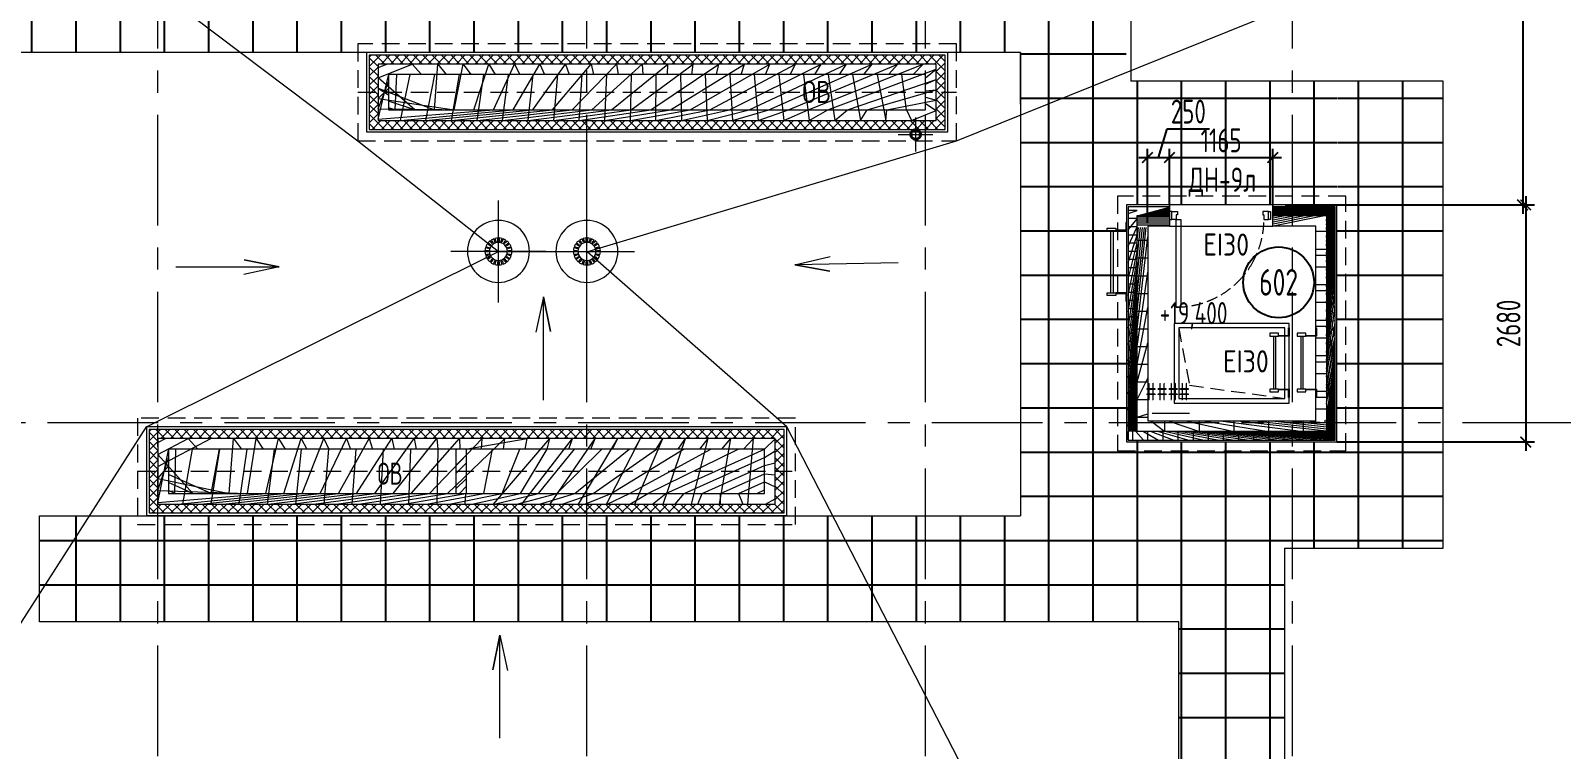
# Model space of a CAD drawing. Header units: millimetres. Extents: x -13407 to 8952771, y -2611 to 110860.
# Drawn here: x 41245 to 58554, y 16265 to 24391 of the extents above; entities that cross this region are included whole.
import ezdxf
from ezdxf import colors
from ezdxf.entities.mleader import LeaderData, LeaderLine
from ezdxf.enums import TextEntityAlignment as Align
from ezdxf.math import Vec2, Vec3

# ---------------------------------------------------------------- set-up
doc = ezdxf.new("R2010")
doc.units = ezdxf.units.MM
for name, pattern in [('CENTER', [2, 1.25, -0.25, 0.25, -0.25]), ('DASHED', [19.049999999999997, 12.7, -6.35]), ('HIDDEN', [6, 4, -2]), ('HIDDEN2', [4.762499999999999, 3.175, -1.5875]), ('ГОСТ 2.303 4', [7, 5, -2, 0])]:
    doc.linetypes.add(name, pattern=pattern)
doc.layers.get('Defpoints').update_dxf_attribs({"color": 6})
for name, color, linetype, lineweight in [('!!!_АР_отделка', 92, 'Continuous', 13), ('!!!_АР_перегородки блоки', 7, 'Continuous', 5), ('_ВК-К1', 14, 'Continuous', 40), ('АР_Двери', 5, 'Continuous', 18), ('АР_Двери фасада', 1, 'Continuous', 15), ('АР_Маркер экспликации', 239, 'Continuous', 13), ('АР_Номер помещения', 1, 'Continuous', 25), ('АР_Оси', 193, 'Continuous', 9), ('АР_Отметки', 250, 'Continuous', 15), ('АР_Помещения_площадь', 19, 'Continuous', 9), ('АР_Размеры', 175, 'Continuous', 9), ('АР_Размеры дверей', 15, 'Continuous', 0), ('АР_стены', 250, 'Continuous', 30), ('АР_тонкая линия', 250, 'Continuous', 0), ('Маркировка ОКОН', 7, 'Continuous', 18), ('перекр 0.3', 181, 'Continuous', 30), ('Подвал', 250, 'Continuous', 30), ('Специальное оборудование', 7, 'Continuous', 9)]:
    doc.layers.add(name, color=color, linetype=linetype, lineweight=lineweight)
doc.layers.add('АР_Кровля дорожки', color=6, linetype='Continuous')
doc.layers.add('АР_Отверстия', color=251, linetype='Continuous')
doc.layers.get('Defpoints').off()
doc.styles.add('ICOCPEUR', font='isocpeur.ttf')
doc.styles.add('ISOCPEUR', font='isocpeur.ttf', dxfattribs={"width": 0.7})
doc.styles.add('PDF ISOCPEUR', font='isocpeur.ttf')
doc.styles.get("Standard").update_dxf_attribs({"font": 'arial.ttf'})
doc.styles.add('ГОСТ 2.304', font='isocpeur.ttf', dxfattribs={"width": 0.7})
doc.dimstyles.new('R_100', dxfattribs={"dimtxt": 270, "dimasz": 120, "dimexe": 100, "dimexo": 0, "dimgap": 60, "dimtad": 1, "dimdec": 0, "dimrnd": 5, "dimzin": 0, "dimdsep": 46, "dimtxsty": 'ISOCPEUR', "dimblk": 'ARCHTICK', "dimcen": 0, "dimdle": 100, "dimclrd": 256, "dimclre": 256, "dimclrt": 256, "dimadec": 0, "dimazin": 0, "dimtfac": 2, "dimtdec": 0, "dimtofl": 0, "dimtmove": 1, "dimatfit": 3, "dimfxl": 1, "dimtvp": 3, "dimtolj": 1, "dimtzin": 0, "dimarcsym": 0})
pattern_1 = [(225, (8363438714.121902, 936218298.52136), (132.5825214724777, -132.5825214724777), []), (225, (8363438625.733555, 936218298.52136), (132.5825214724777, -132.5825214724777), [])]
pattern_2 = [(225, (8363438714.121902, 936218808.52136), (132.5825214724777, -132.5825214724777), []), (225, (8363438625.733555, 936218808.52136), (132.5825214724777, -132.5825214724777), [])]
pattern_3 = [(225, (8363438714.121902, 936218298.52136), (53.03300858899106, -53.03300858899107), []), (315, (8363438714.121902, 936218298.52136), (53.03300858899107, 53.03300858899105), [])]
pattern_4 = [(90, (341259.9344839531, 87126.50606870581), (-500.0000000000001, 0), []), (180, (341259.9344839531, 87126.50606870581), (-2.842170943040401e-14, -500), [])]

# ---------------------------------------------------------------- blocks, each defined once
blk = doc.blocks.new('A$C6f2de472')
at = {"layer": 'АР_тонкая линия', "ltscale": 100}
for p, q in [((54.57592772785574, -68.52589298801445), (54.57592772785574, -734.3112859727285)), ((54.57592772785574, -734.3112859727285), (9.624901639340763, -509.7124210055539)), ((9.624901639340763, -509.7124210055539), (54.57592772785574, -734.3112859727285)), ((54.57592772785574, -734.3112859727285), (103.6099336369945, -505.6287240333957))]:
    blk.add_line(p, q, dxfattribs=at)
blk = doc.blocks.new('дверь металл1_преобразован_в_статический_25')
for points in [[(0, 0), (20, -2.906988696383495e-15), (20.00000000000001, 69.99999999999727), (1.017446043734183e-14, 69.99999999999727)], [(60, -8.720966089150483e-15), (20, -2.906988696383495e-15), (20.00000000000001, 69.99999999999727), (70, 69.99999999999727), (70.00000000000003, 39.99999999999999), (60.00000000000001, 39.99999999999089)], [(59.99999999999358, -779.9999999999909), (60, 9.086226051640133e-12), (99.9999999999909, 9.080412074247366e-12), (99.99999999998815, -779.9999999999909)], [(840, -2.877703828499986e-12), (880, -2.883517805892753e-12), (880, 69.99999999999442), (830, 69.9999999999944), (830, 39.99999999999712), (840, 39.99999999998802)], [(900, -2.886424794589137e-12), (880, -2.883517805892753e-12), (880, 69.99999999999442), (900, 69.99999999999439)]]:
    blk.add_lwpolyline(points, close=True)
at = {"linetype": 'ГОСТ 2.303 4', "ltscale": 20}
for centre, start, end in [((59.99999999996495, 1.432045261082039e-11), 330.0000000000001, 1.057255354117103e-12), ((59.99999999996845, 4.042872454068628e-11), 314.9999999999994, 329.9999999999988), ((59.99999999998931, 4.447217112182948e-11), 270.0000000000007, 315)]:
    blk.add_arc(centre, 780.0000000000351, start, end, dxfattribs=at)
blk = doc.blocks.new('LADDER_12760 - LADDER_12760-5164013-3_1 этаж')
at = {"layer": 'Специальное оборудование'}
for p, q in [((25.00000000001089, 95.00000000009393), (-50.00000000000482, 95.00000000009395)), ((-50.00000000000482, 95.00000000009395), (-50.00000000000483, 88.00000000009472)), ((-50.00000000000484, 88.00000000009472), (17.99999999999474, 88.00000000009472)), ((-2.099747042905164e-11, 1.904017958923043e-13), (24.99999999995375, 1.904017958923043e-13)), ((-2.099747042905164e-11, -76.19999999999982), (-2.099747042905164e-11, 1.861177878481613e-13)), ((17.99999999999475, 88.00000000009472), (17.99999999999473, 1.184385922670117e-13)), ((25.00000000001073, 5.075939668586216e-14), (25.00000000001089, 95.00000000009393)), ((24.99999999995375, 1.861177878481613e-13), (24.99999999995375, -76.19999999999982)), ((575.0000000000002, 95.00000000009253), (575.0000000000007, -3.383959779057477e-13)), ((650.000000000001, 95.00000000009253), (575.0000000000002, 95.00000000009253)), ((574.9999999998712, 1.904017958923096e-13), (599.9999999998744, 1.904017958923096e-13)), ((574.9999999998712, -76.19999999999982), (574.9999999998712, 1.861177878481613e-13)), ((582.0000000000011, -4.39914771277472e-13), (582.0000000000011, 88.00000000009248)), ((582.0000000000011, 88.00000000009248), (650.000000000001, 88.00000000009248)), ((599.9999999998744, 1.861177878481613e-13), (599.9999999998744, -76.19999999999982)), ((650.000000000001, 88.00000000009248), (650.000000000001, 95.00000000009253)), ((24.99999999995375, -76.19999999999982), (-2.099747042905164e-11, -76.19999999999982)), ((24.9999999999913, -25.39999999999994), (575.0000000000036, -25.39999999999994)), ((575.0000000000036, -45.39999999999994), (24.99999999999127, -45.39999999999994)), ((599.9999999998744, -76.19999999999982), (574.9999999998712, -76.19999999999982))]:
    blk.add_line(p, q, dxfattribs=at)
blk = doc.blocks.new('A$C9b338701')
at = {"layer": 'Специальное оборудование'}
for p, q in [((-95.28750000015134, 208.6161000001157), (-95.28750000015134, 217.5096000001067)), ((-95.28750000015134, 217.5096000001067), (-1.164153218269348e-10, 217.5096000001067)), ((-8.893500000122003, 208.6161000001157), (-95.28750000015134, 208.6161000001157)), ((-8.893500000122003, 96.81209999999555), (-8.893500000122003, 208.6161000001157)), ((-1.164153218269348e-10, 217.5096000001067), (-1.164153218269348e-10, 96.81209999999555)), ((598.7749999998487, 217.5096000001213), (694.0624999998836, 217.5096000001213)), ((598.7749999998487, 96.81209999999555), (598.7749999998487, 217.5096000001213)), ((694.0624999998836, 208.6161000001157), (607.6684999998542, 208.6161000001157)), ((607.6684999998542, 208.6161000001157), (607.6684999998542, 96.81209999999555)), ((694.0624999998836, 217.5096000001213), (694.0624999998836, 208.6161000001157)), ((0, 96.81209999999555), (-31.76249999995343, 96.81209999999555)), ((-31.76249999995343, 96.81209999999555), (-31.76249999995343, 0)), ((-31.76249999995343, 0), (0, 0)), ((0, 0), (0, 96.81209999999555)), ((598.7749999998487, 64.54140000000189), (-1.164153218269348e-10, 64.54140000000189)), ((-1.164153218269348e-10, 39.13139999999839), (598.7749999998487, 39.13139999999839)), ((630.5374999998603, 96.81209999999555), (598.7749999999069, 96.81209999999555)), ((598.7749999999069, 96.81209999999555), (598.7749999999069, 0)), ((598.7749999999069, 0), (630.5374999998603, 0)), ((630.5374999998603, 0), (630.5374999998603, 96.81209999999555))]:
    blk.add_line(p, q, dxfattribs=at)
blk = doc.blocks.new('_ArchTick')
at = {"color": 0, "linetype": 'ByBlock', "const_width": 0.15}
blk.add_lwpolyline([(-0.5, -0.5), (0.5, 0.5)], dxfattribs=at)
blk = doc.blocks.new('*D95')
at = {"layer": 'АР_Размеры', "lineweight": -2, "ltscale": 100, "transparency": 16777216}
for p, q in [((58116.24446055799, 27579.99999999998), (58116.24446055799, 22320.22922858845)), ((55515.00000000003, 27479.99999999997), (58216.24446055799, 27479.99999999998)), ((55430.33061054602, 22420.22922858844), (58216.24446055799, 22420.22922858845))]:
    blk.add_line(p, q, dxfattribs=at)
at = {"layer": 'АР_Размеры', "lineweight": -2, "ltscale": 100, "transparency": 16777216, "xscale": 120, "yscale": 120, "zscale": 120}
for p, rotation in [((58116.24446055799, 27479.99999999998), 90), ((58116.24446055799, 22420.22922858845), 270)]:
    blk.add_blockref('_ArchTick', p, dxfattribs=dict(at, rotation=rotation))
at = {"layer": 'АР_Размеры', "ltscale": 100, "transparency": 16777216, "insert": (57921.24446055799, 24950.11461429419), "char_height": 270, "attachment_point": 5, "rotation": 90, "style": 'ISOCPEUR'}
blk.add_mtext('\\A1;5060', dxfattribs=at)
blk = doc.blocks.new('*D96')
at = {"layer": 'АР_Размеры', "lineweight": -2, "ltscale": 100, "transparency": 16777216}
for p, q in [((58151.25181924264, 22520.22922858848), (58151.25181924264, 19640.15347633015)), ((56016.43422469168, 22420.22922858848), (58251.25181924264, 22420.22922858848)), ((56016.43422469168, 19740.15347633015), (58251.25181924264, 19740.15347633015))]:
    blk.add_line(p, q, dxfattribs=at)
at = {"layer": 'АР_Размеры', "lineweight": -2, "ltscale": 100, "transparency": 16777216, "xscale": 120, "yscale": 120, "zscale": 120}
for p, rotation in [((58151.25181924264, 22420.22922858848), 90), ((58151.25181924264, 19740.15347633015), 270)]:
    blk.add_blockref('_ArchTick', p, dxfattribs=dict(at, rotation=rotation))
at = {"layer": 'АР_Размеры', "ltscale": 100, "transparency": 16777216, "insert": (57956.25181924263, 21080.19135245929), "char_height": 270, "attachment_point": 5, "rotation": 90, "style": 'ISOCPEUR'}
blk.add_mtext('\\A1;2680', dxfattribs=at)
blk = doc.blocks.new('*U72')
at = {"layer": 'АР_Номер помещения', "color": 7}
blk.add_circle((-16226.57475908741, 1647.432999947393), 400, dxfattribs=at)
at = {"layer": 'АР_Помещения_площадь', "color": 7}
blk.add_line((-17234.72811233066, 164.6216548560806), (-17657.07646871216, 164.6216548560806), dxfattribs=at)
at = {"color": 7, "style": 'ISOCPEUR', "width": 0.7, "flags": 1}
blk.add_attdef('КАТЕГОРИЯ', (-499.1655280450395, -2092.186355050572), '', height=250, dxfattribs=at)
at = {"layer": 'АР_Номер помещения', "color": 7, "style": 'ISOCPEUR', "width": 0.7}
blk.add_attdef('НОМЕР_ПОМЕЩЕНИЯ', text='', height=300, dxfattribs=at).set_placement((-16226.57475909032, 1647.432999947393), align=Align.MIDDLE_CENTER)
at = {"layer": 'АР_Помещения_площадь', "color": 7, "lineweight": 30, "width": 0.7, "flags": 104}
blk.add_attdef('ИМЯ_ПОМЕЩЕНИЯ', text='', height=100, dxfattribs=at).set_placement((157.6277002443094, 1217.141369806137), align=Align.MIDDLE_CENTER)
at = {"layer": 'АР_Помещения_площадь', "color": 7, "style": 'ISOCPEUR', "width": 0.7}
blk.add_attdef('ПЛОЩАДЬ_ПОМЕЩЕНИЯ', text='', height=200, dxfattribs=at).set_placement((-17229.84195435747, 411.1271848234301), align=Align.MIDDLE_RIGHT)
blk = doc.blocks.new('*D97')
at = {"layer": 'АР_Размеры дверей', "lineweight": -2, "ltscale": 100, "transparency": 16777216}
for p, q in [((54123.22221031343, 22420.22922858844), (54123.22221031343, 23055.2864686655)), ((55290.22221031343, 22420.22922858844), (55290.22221031343, 23055.2864686655)), ((54023.22221031343, 22955.2864686655), (55390.22221031343, 22955.2864686655))]:
    blk.add_line(p, q, dxfattribs=at)
at = {"layer": 'АР_Размеры дверей', "lineweight": -2, "ltscale": 100, "transparency": 16777216, "xscale": 120, "yscale": 120, "zscale": 120, "rotation": 180}
blk.add_blockref('_ArchTick', (54123.22221031343, 22955.2864686655), dxfattribs=at)
at = {"layer": 'АР_Размеры дверей', "lineweight": -2, "ltscale": 100, "transparency": 16777216, "xscale": 120, "yscale": 120, "zscale": 120}
blk.add_blockref('_ArchTick', (55290.22221031343, 22955.2864686655), dxfattribs=at)
at = {"layer": 'АР_Размеры дверей', "ltscale": 100, "transparency": 16777216, "insert": (54706.72221031343, 23150.2864686655), "char_height": 270, "attachment_point": 5, "style": 'ISOCPEUR'}
blk.add_mtext('\\A1;1165', dxfattribs=at)
blk = doc.blocks.new('_DotSmall')
at = {"color": 0, "linetype": 'ByBlock', "const_width": 0.5}
blk.add_lwpolyline([(-0.0625, 0, 1), (0.0625, 0, 1)], format="xyb", close=True, dxfattribs=at)
blk = doc.blocks.new('A$C357e6c43')
at = {"layer": 'перекр 0.3', "color": 3, "lineweight": 18, "flags": 128}
for points in [[(-152.1267350446433, 9.122306980396388), (-132.0912406070856, 9.122306980396388), (-112.0431549438508, 9.122306980396388)], [(-108.0011237286963, 31.18721417125198), (-127.0242874496616, 37.36821474885801), (-146.0454781263834, 43.54857424553484)], [(-141.9117846505251, 55.55902606487507), (-122.858092879178, 49.36810632242123), (-103.7927820661571, 43.17341132444562)], [(-93.29816158139147, 62.70835749691469), (-109.4818746130913, 74.46651327551808), (-125.663533924846, 86.22317693920922)], [(-118.0473051376175, 96.38772613642504), (-101.8421314286534, 84.61397826319444), (-85.62792629515752, 72.83366867597215)], [(-69.83589882659726, 88.08991025932482), (-81.5961547140032, 104.2765138427203), (-93.35443870560266, 120.4604033445939)], [(-83.00003154249862, 127.815315060172), (-71.22933750459924, 111.6143445950293), (-59.4529897297034, 95.40559242846211)], [(-39.92075285292231, 105.0867191707948), (-46.10509601328522, 124.1201703034458), (-52.28803434339352, 143.1492978134775)], [(-40.18753608129919, 147.0058568347304), (-34.00116822589189, 127.9661743314646), (-27.81237822596449, 108.9190372333978)], [(-6.349999999860302, 112.2344089592807), (-6.349999999860302, 132.254069753486), (-6.349999999860302, 152.267650865193)], [(6.350000000093132, 152.267650865193), (6.350000000093132, 132.254069753486), (6.350000000093132, 112.2344089592807)], [(27.81237822608091, 108.9190372333978), (34.00116822612472, 127.9661743314646), (40.1875360814156, 147.0058568347304)], [(52.28803434362635, 143.1492978135066), (46.10509601340163, 124.1201703034458), (39.92075285315514, 105.0867191707948)], [(59.45298972981982, 95.40559242849122), (71.22933750471566, 111.6143445950584), (83.00003154261503, 127.8153150602011)], [(93.35443870583549, 120.4604033445939), (81.59615471411962, 104.2765138427203), (69.83589882683009, 88.08991025932482)], [(85.62792629539035, 72.83366867597215), (101.8421314288862, 84.61397826322354), (118.0473051376175, 96.38772613642504)], [(125.6635339250788, 86.22317693920922), (109.4818746133242, 74.46651327554719), (93.29816158150788, 62.70835749691469)], [(103.7927820662735, 43.17341132444562), (122.8580928794108, 49.36810632242123), (141.9117846507579, 55.55902606487507)], [(146.0454781264998, 43.54857424553484), (127.0242874498945, 37.36821474885801), (108.0011237288127, 31.18721417125198)], [(112.0431549439672, 9.122306980396388), (132.0912406072021, 9.122306980396388), (152.1267350447597, 9.122306980396388)], [(-112.3569542444311, -3.57769301958615), (-132.3584398309467, -3.57769301958615), (-152.3579998314381, -3.57769301958615)], [(-147.4658216370735, -38.46545786672505), (-128.4121298657265, -32.27453812430031), (-109.3468190525891, -26.0798431263247)], [(-105.7061290580314, -38.25048148701899), (-124.7292927789968, -44.43148206462502), (-143.7504834557185, -50.61184156130184)], [(-128.1487984606065, -82.48421335688909), (-111.9436247516423, -70.71046548365848), (-95.7294196181465, -58.93015589643619)], [(-88.46990949613973, -69.3538763744873), (-104.6536225278396, -81.1120321531198), (-120.8352818395942, -92.86869581678184)], [(-95.91116798995063, -118.4348253462231), (-84.14047395205125, -102.2338548810803), (-72.36412617715541, -86.0251027145132)], [(-62.1980036169989, -93.63916595358751), (-73.95825950428843, -109.825769536983), (-85.71654349588789, -126.0096590388566)], [(-53.89547499618493, -142.5518774865195), (-47.70910714077763, -123.5121949832537), (-41.52031714073382, -104.465057885187)], [(-29.47185625392012, -108.48177147971), (-35.65619941428304, -127.515222612361), (-41.83913774439134, -146.5443501224217)], [(-6.349999999860302, -152.2676508651639), (-6.349999999860302, -132.254069753486), (-6.349999999860302, -112.2344089592516)], [(6.350000000093132, -112.2344089592516), (6.350000000093132, -132.254069753486), (6.350000000093132, -152.2676508651639)], [(41.83913774450775, -146.5443501224217), (35.65619941439945, -127.5152226123901), (29.47185625415295, -108.48177147971)], [(41.52031714096665, -104.465057885187), (47.70910714101046, -123.5121949832828), (53.89547499618493, -142.5518774865195)], [(85.71654349612072, -126.0096590388857), (73.95825950452127, -109.8257695370121), (62.19800361711532, -93.63916595361661)], [(72.36412617727183, -86.0251027145423), (84.14047395216767, -102.2338548811094), (95.91116799006704, -118.4348253462522)], [(120.8352818398271, -92.86869581681094), (104.6536225280724, -81.1120321531198), (88.46990949625615, -69.3538763745164)], [(95.72941961837932, -58.93015589643619), (111.9436247518752, -70.71046548368759), (128.1487984606065, -82.48421335688909)], [(143.7504834558349, -50.61184156130184), (124.7292927792296, -44.43148206465412), (105.7061290581478, -38.25048148701899)], [(109.3468190527055, -26.0798431263247), (128.4121298658429, -32.27453812430031), (147.4658216371899, -38.46545786675415)], [(152.3579998316709, -3.57769301958615), (132.3584398310632, -3.57769301958615), (112.3569542445475, -3.57769301958615)]]:
    blk.add_lwpolyline(points, dxfattribs=at)
at = {"layer": 'перекр 0.3', "color": 3, "lineweight": 18}
for radius, start, end in [(350.0000000000003, 0, 180), (350.0000000000003, 180, 0), (152.4, 163.3962075116569, 176.5683575503826), (152.3999999999999, 145.5442994122952, 158.6194600016077), (152.3999999999999, 127.7749788797527, 140.7677499956926), (112.4139006281505, 175.3453706254388, 180), (112.4139006281506, 180, 181.8238076443281), (112.4139006281506, 157.4147534876763, 163.8930014675736), (101.6, 0, 180), (101.6, 180, 0), (112.4139006281506, 139.6160726119874, 146.093825764659), (152.3999999999999, 110.0656934129666, 122.9986742833611), (112.4139006281506, 121.929527454025, 128.4066691217365), (152.3999999999999, 92.38801546105358, 105.2895868486009), (112.4139006281506, 104.3243310584388, 110.8009781642061), (112.4139006281505, 86.76177088388584, 93.23822911611414), (152.4, 74.7104131513991, 87.6119845389464), (112.4139006281505, 69.19902183579393, 75.67566894156126), (152.4000000000001, 57.00132571663893, 69.93430658703339), (112.4139006281505, 51.59333087826353, 58.07047254597494), (112.4139006281504, 33.90617423534096, 40.38392738801258), (152.4000000000001, 39.23225000430735, 52.22502112024731), (112.4139006281505, 16.10699853242636, 22.58524651232374), (112.4139006281506, 0, 4.654629374561144), (112.4139006281505, 358.1761923556719, 0), (152.4000000000001, 21.38053999839231, 34.45570058770478), (152.4, 3.431642449617404, 16.60379248834308), (152.4, 181.3451807311476, 194.6194600015075), (152.4000000000001, 199.396207509929, 212.7677499926932), (152.4000000000001, 217.5442994125053, 230.9986742800163), (112.4139006281505, 193.4147534860805, 199.8930014676895), (112.4139006281505, 211.6160726099912, 218.0938257673393), (152.4, 235.7749788794526, 249.2895868508693), (112.4139006281504, 229.9295274487667, 236.4066691244509), (152.4, 254.0656934141651, 267.6119845389464), (112.4139006281505, 248.3243310609251, 254.8009781660473), (112.4139006281505, 266.7617708838858, 273.2382291161142), (152.3999999999999, 272.3880154610536, 285.9343065858349), (112.4139006281506, 285.1990218339527, 291.675668939075), (152.3999999999999, 290.7104131491307, 304.2250211205474), (112.4139006281506, 303.593330875549, 310.0704725512333), (112.4139006281506, 321.9061742326607, 328.3839273900087), (152.3999999999999, 309.0013257199837, 322.4557005874947), (112.4139006281506, 340.1069985323104, 346.5852465139195), (152.3999999999999, 327.2322500073068, 340.6037924884981), (152.4, 345.3805399984926, 358.6548192688523)]:
    blk.add_arc((0, 0), radius, start, end, dxfattribs=at)
blk = doc.blocks.new('*D94')
at = {"layer": 'АР_Размеры дверей', "lineweight": -2, "ltscale": 100, "transparency": 16777216}
for p, q in [((53998.76796333501, 22955.2864686655), (54096.26796333501, 23280.2864686655)), ((54096.26796333501, 23280.2864686655), (54575.367963335, 23280.2864686655)), ((53874.31371635658, 22208.52385826575), (53874.31371635658, 23055.2864686655)), ((54123.22221031343, 22420.22922858844), (54123.22221031343, 23055.2864686655)), ((53774.31371635658, 22955.2864686655), (54223.22221031343, 22955.2864686655))]:
    blk.add_line(p, q, dxfattribs=at)
at = {"layer": 'АР_Размеры дверей', "lineweight": -2, "ltscale": 100, "transparency": 16777216, "xscale": 120, "yscale": 120, "zscale": 120, "rotation": 180}
blk.add_blockref('_ArchTick', (53874.31371635658, 22955.2864686655), dxfattribs=at)
at = {"layer": 'АР_Размеры дверей', "lineweight": -2, "ltscale": 100, "transparency": 16777216, "xscale": 120, "yscale": 120, "zscale": 120}
blk.add_blockref('_ArchTick', (54123.22221031343, 22955.2864686655), dxfattribs=at)
at = {"layer": 'АР_Размеры дверей', "ltscale": 100, "transparency": 16777216, "insert": (54335.81796333501, 23475.2864686655), "char_height": 270, "attachment_point": 5, "style": 'ISOCPEUR'}
blk.add_mtext('\\A1;250', dxfattribs=at)
blk = doc.blocks.new('A$C8068bb3d')
at = {"layer": 'АР_Оси', "linetype": 'CENTER', "ltscale": 1000}
for p, q in [((0, -576.2685187675525), (0, 576.2685187675525)), ((537.0023309569806, 0), (-537.0023309569806, 0))]:
    blk.add_line(p, q, dxfattribs=at)
blk = doc.blocks.new('A$C6552fe61')
at = {"layer": '_ВК-К1', "color": 18, "lineweight": 9, "ltscale": 100, "true_color": 0x000000}
for p, q in [((-2.610950317689593e-14, 192.3657202435659), (-3.073391568391209e-14, -192.3657202435659)), ((-195.4363792874941, 1.037866518140547e-14), (195.4363792874941, -1.465261637743881e-15))]:
    blk.add_line(p, q, dxfattribs=at)

msp = doc.modelspace()

# ---------------------------------------------------------------- hatches: boundary and pattern name
at = {"layer": '!!!_АР_отделка', "true_color": 0x000000}
h = msp.add_hatch(dxfattribs=at)
h.set_pattern_fill('ANSI37', color=18, scale=600, angle=180)
h.set_pattern_definition([(225, (-335442.3306807899, -92956.46796268137), (53.03300858899106, -53.03300858899107), []), (315, (-335442.3306807899, -92956.46796268137), (53.03300858899107, 53.03300858899105), [])])
h.paths.add_polyline_path([(45073.23666850739, 24112.78151921044), (45073.23666850739, 23274.64615701649), (51585, 23274.64255401443), (51585, 24112.7803069838)])
h.paths.add_polyline_path([(45173.23666850739, 24012.78390998586), (51485, 24012.78390998586), (51485, 23374.64615701649), (45173.23666850739, 23374.64615701649)], flags=16)
h.paths.add_polyline_path([(46560.66931921005, 23118.97740548087), (46617.64716147271, 23643.03203731863)])
h = msp.add_hatch(dxfattribs=at)
h.set_pattern_fill('ANSI37', color=18, scale=600, angle=180)
h.set_pattern_definition(pattern_3)
h.paths.add_polyline_path([(53656.62190207507, 22390.22922858844), (53656.62190207507, 19860.15347633014), (53756.62190207507, 19860.15347633014), (53756.62190207507, 22390.22922858844)])
h = msp.add_hatch(dxfattribs=at)
h.set_pattern_fill('ANSI37', color=18, scale=600, angle=180)
h.set_pattern_definition([(225, (8363438714.121902, 936218808.52136), (53.03300858899106, -53.03300858899107), []), (315, (8363438714.121902, 936218808.52136), (53.03300858899107, 53.03300858899105), [])])
h.paths.add_polyline_path([(53756.62491759326, 22300.15347823749), (54123.22221031343, 22299.99703037719), (54123.22221031343, 22399.99703037719), (53756.62491759326, 22400.15347823749)])
h = msp.add_hatch(dxfattribs=at)
h.set_pattern_fill('ANSI37', color=18, scale=600, angle=180)
h.set_pattern_definition([(225, (8363438684.121902, 936218808.52136), (53.03300858899106, -53.03300858899107), []), (315, (8363438684.121902, 936218808.52136), (53.03300858899107, 53.03300858899105), [])])
h.paths.add_polyline_path([(55919.66418406297, 22300.15347823749), (55293.22221031343, 22300.15347823749), (55293.22221031343, 22400.15347823749), (55919.66418406297, 22400.15347823749)])
h = msp.add_hatch(dxfattribs=at)
h.set_pattern_fill('ANSI37', color=18, scale=600, angle=180)
h.set_pattern_definition(pattern_3)
h.paths.add_polyline_path([(55996.62190207507, 22390.22922858844), (55996.62190207507, 19860.15347633014), (55896.62190207507, 19860.15347633014), (55896.62190207507, 22390.22922858844)])
h = msp.add_hatch(dxfattribs=at)
h.set_pattern_fill('ANSI37', color=18, scale=600, angle=180)
h.set_pattern_definition([(225, (-337930.5673492973, -97189.25187266723), (53.03300858899106, -53.03300858899107), []), (315, (-337930.5673492973, -97189.25187266723), (53.03300858899107, 53.03300858899105), [])])
h.paths.add_polyline_path([(42585, 19879.99760922456), (42585, 18938.79091949459), (49765.00000000169, 18938.79091949459), (49765.00000000169, 19880.00000000001)])
h.paths.add_polyline_path([(42685, 19780.00000000001), (49665.00000000169, 19780.00000000001), (49665.00000000169, 19038.79091949459), (42685, 19038.79091949459)], flags=16)
h.paths.add_polyline_path([(44072.43265070266, 18886.19349549499), (44129.41049296531, 19410.24812733278)])
h = msp.add_hatch(dxfattribs=at)
h.set_pattern_fill('ANSI37', color=18, scale=600, angle=180)
h.set_pattern_definition(pattern_3)
h.paths.add_polyline_path([(53656.62190207507, 19760.15347633014), (55996.62190207507, 19760.15347633014), (55996.62190207507, 19860.15347633014), (53656.62190207507, 19860.15347633014)])
at = {"layer": '!!!_АР_перегородки блоки', "lineweight": 5, "true_color": 0x000000}
h = msp.add_hatch(dxfattribs=at)
h.set_pattern_fill('ANSI32', color=18, scale=500, angle=180, style=0)
h.set_pattern_definition([(225, (8363419369.483793, 936213456.2337807), (132.5825214724777, -132.5825214724777), []), (225, (8363419281.095446, 936213456.2337807), (132.5825214724777, -132.5825214724777), [])])
h.paths.add_polyline_path([(45173.23666850739, 24012.78390998586), (45173.23666850739, 23374.64615701649), (51485, 23374.64615701649), (51485, 24012.78390998586)])
h.paths.add_polyline_path([(45293.23666850739, 23892.78390998586), (51365, 23892.7803069838), (51365, 23494.64255401443), (45293.23666850722, 23494.64615701649)], flags=16)
h.paths.add_polyline_path([(46794.62500373536, 23271.08666915639), (46794.62500373536, 23659.08666915639)])
at = {"layer": '!!!_АР_перегородки блоки', "lineweight": 5}
h = msp.add_hatch(dxfattribs=at)
h.set_pattern_fill('ANSI32', color=256, scale=500, angle=180, style=0)
h.set_pattern_definition(pattern_1)
h.paths.add_polyline_path([(53876.62190207507, 19980.15347633014), (53876.62190207507, 22164.81909203184), (53756.62190207507, 22164.81909203184), (53756.62190207507, 19980.15347633014)])
h = msp.add_hatch(dxfattribs=at)
h.set_pattern_fill('ANSI32', color=256, scale=500, angle=180, style=0)
h.set_pattern_definition(pattern_2)
h.paths.add_polyline_path([(53756.62491759326, 22300.15347823749), (53756.62491759326, 22180.15347823749), (54123.22221031343, 22180.15347823749), (54123.22221031343, 22300.15347823749)])
h = msp.add_hatch(dxfattribs=at)
h.set_pattern_fill('ANSI32', color=256, scale=500, angle=180, style=0)
h.set_pattern_definition(pattern_2)
h.paths.add_polyline_path([(55293.22221031343, 22300.15347060809), (55896.62190207507, 22300.15347060809), (55896.62190207507, 22180.15347060809), (55293.22221031343, 22180.15347060809)])
h = msp.add_hatch(dxfattribs=at)
h.set_pattern_fill('ANSI32', color=256, scale=500, angle=180, style=0)
h.set_pattern_definition(pattern_1)
h.paths.add_polyline_path([(55776.62190207507, 22175.30713308094), (55896.62190207507, 22175.30713308094), (55896.62190207507, 19980.15347633014), (55776.62190207507, 19980.15347633014)])
h = msp.add_hatch(dxfattribs=at)
h.set_pattern_fill('ANSI32', color=256, scale=500, angle=180, style=0)
h.set_pattern_definition(pattern_1)
edge = h.paths.add_edge_path()
edge.add_line((55896.62190207507, 19860.15347633014), (53756.62190302875, 19860.15347633014))
edge.add_line((55896.62190207507, 19980.15347633014), (55896.62190207507, 19860.15347633014))
edge.add_line((53756.62190207507, 19980.15347633014), (55896.6219011214, 19980.15347633014))
edge.add_line((53756.62190207507, 19860.15347633014), (53756.62190207507, 19980.15347633014))
at = {"layer": '!!!_АР_перегородки блоки', "lineweight": 5, "true_color": 0x000000}
h = msp.add_hatch(dxfattribs=at)
h.set_pattern_fill('ANSI32', color=18, scale=500, angle=180, style=0)
h.set_pattern_definition([(225, (8363416881.247125, 936209223.4498707), (132.5825214724777, -132.5825214724777), []), (225, (8363416792.858777, 936209223.4498707), (132.5825214724777, -132.5825214724777), [])])
h.paths.add_polyline_path([(42685, 19780.00000000001), (42685, 19038.79091949459), (49665.00000000169, 19038.79091949459), (49665.00000000169, 19780.00000000001)])
h.paths.add_polyline_path([(42805, 19660.00000000001), (49545.00000000169, 19660.00000000001), (49545.00000000169, 19158.79091949459), (42804.99999999983, 19158.79091949459)], flags=16)
h.paths.add_polyline_path([(44306.38833522797, 19038.30275917054), (44306.38833522797, 19426.30275917054)])
h = msp.add_hatch(dxfattribs=at)
h.set_pattern_fill('ANSI32', color=18, scale=500, angle=180, style=0)
h.set_pattern_definition([(225, (476169.2178729051, 90996.50606870587), (132.5825214724777, -132.5825214724777), []), (225, (476080.8295254051, 90996.50606870587), (132.5825214724777, -132.5825214724777), [])])
h.paths.add_polyline_path([(46174.99970442522, 19158.63418135205), (46055.00029557635, 19158.94765763672), (46055.00118230301, 19660.15673814234), (46175.00059115194, 19659.84326185767)])
at = {"layer": 'АР_Кровля дорожки', "ltscale": 120, "true_color": 0x636466}
h = msp.add_hatch(dxfattribs=at)
h.set_pattern_fill('ANSI37', color=251, scale=4000, angle=45, double=1)
h.set_pattern_definition(pattern_4)
h.paths.add_polyline_path([(14820.16520442039, 24142.7839099858), (14820.47868070501, 25341.48806389189), (53686.89967315324, 25341.48849618628), (53686.58619686862, 24142.78434228019)])
h = msp.add_hatch(dxfattribs=at)
h.set_pattern_fill('ANSI37', color=251, scale=4000, angle=45, double=1)
h.set_pattern_definition(pattern_4)
h.paths.add_polyline_path([(53658.62339418632, 19759.96410857041), (54230.54548598838, 19759.98166684158), (54277.38726170827, 17707.11338774133), (52433.71870777628, 17709.56966247707), (52436.76876281458, 24142.86599604821), (53634.45122116688, 24142.55251976354)])
h = msp.add_hatch(dxfattribs=at)
h.set_pattern_fill('ANSI37', color=251, scale=4000, angle=45, double=1)
h.set_pattern_definition(pattern_4)
h.paths.add_polyline_path([(56016.43422469165, 22420.22922858844), (53636.80957937695, 22420.22922858844), (53639.04241265339, 23820.31413996508), (56015.6405457076, 23820.00066368041)])
h = msp.add_hatch(dxfattribs=at)
h.set_pattern_fill('ANSI37', color=251, scale=4000, angle=45, double=1)
h.set_pattern_definition(pattern_4)
h.paths.add_polyline_path([(57218.69498741382, 18538.87669148249), (56021.01252906164, 18539.19016776716), (56024.06258410012, 23820.31413996508), (57221.74504245247, 23820.00066368041)])
h = msp.add_hatch(dxfattribs=at)
h.set_pattern_fill('ANSI37', color=251, scale=4000, angle=45, double=1)
h.set_pattern_definition(pattern_4)
h.paths.add_polyline_path([(56128.86565396318, 18538.87669148249), (54218.30719953612, 18539.03342962483), (54213.8356336453, 19740.15347633014), (56111.86193686852, 19739.84000004546)])
h = msp.add_hatch(dxfattribs=at)
h.set_pattern_fill('ANSI37', color=251, scale=4000, angle=45, double=1)
h.set_pattern_definition(pattern_4)
h.paths.add_polyline_path([(41344.63651003194, 17707.11338774139), (41344.94998631655, 18905.81754164748), (52486.74989151763, 18905.81754164754), (52486.43641523301, 17707.11338774145)])
h = msp.add_hatch(dxfattribs=at)
h.set_pattern_fill('ANSI37', color=251, scale=4000, angle=45, double=1)
h.set_pattern_definition(pattern_4)
h.paths.add_polyline_path([(55424.99999999971, 8639.843304336806), (54227.31754164747, 8640.15678062148), (54227.65174315049, 18627.46889874535), (55425.33420150279, 18627.15542246067)])

# ---------------------------------------------------------------- linework, layer by layer
at = {"layer": '!!!_АР_отделка', "color": 18, "true_color": 0x000000}
for points in [[(52436.97184796596, 24142.71056415213), (52436.6790193473, 18905.81217979013)], [(55425.00735868426, 18539.03342962483), (57216.71308203822, 18539.03342962483), (57216.34305165615, 23820.15740182278), (54076.62190207507, 23820.15740182278), (53686.73884361447, 23820.16114677181)], [(54123.22221031343, 22420.22922858844), (53636.8095794585, 22420.22922858844), (53636.62190207507, 19740.15347633014), (56016.62190207507, 19740.15347633014), (56016.43422469165, 22420.22922858844), (55290.22221031343, 22420.22922858844), (55290.22221031343, 22300.15347060809)], [(54123.22221031343, 22400.22922858844), (53656.62190207507, 22400.22922858844), (53656.62190207507, 19760.15347633014), (55996.62190207507, 19760.15347633014), (55996.62190207507, 22400.22922858844), (55290.22221031343, 22400.22922858844)], [(54123.22221031343, 22300.15347823749), (54123.22221031343, 22420.22922858844)], [(55290.22221031343, 22300.15347060809), (55896.62190207507, 22300.15347060809), (55896.62190207507, 19860.15347633014), (53756.62190207507, 19860.15347633014), (53756.62491759326, 22300.15347823749), (54123.22221031343, 22300.15347823749)], [(54123.22221031343, 22300.15347823749), (54123.22221031343, 22180.15347823749), (53876.62190207507, 22180.15347823749), (53876.62190207507, 19980.15347633014), (55776.62190207507, 19980.15347633014), (55776.62190207507, 22180.15347060809), (55290.22221031343, 22180.15347060809), (55290.22221031343, 22300.15347060809)]]:
    msp.add_lwpolyline(points, dxfattribs=at)
at = {"layer": '_ВК-К1', "color": 18, "lineweight": 9, "ltscale": 100, "true_color": 0x000000}
for p, q in [((51150.11008373386, 23216.22749267577), (51354.02475183312, 23216.22749267577)), ((51252.06741778349, 23328.71468104996), (51252.06741778349, 23103.7403043016))]:
    msp.add_line(p, q, dxfattribs=at)
at = {"layer": '_ВК-К1', "color": 18, "lineweight": 40, "ltscale": 100, "true_color": 0x000000}
msp.add_circle((51252.06741778349, 23216.22749267577), 55, dxfattribs=at)
at = {"layer": 'АР_Двери', "ltscale": 75}
for points in [[(54176.62190207507, 20180.15350494037), (55476.62190207507, 20180.15350494037), (55476.62190207507, 21080.15350494037), (54176.62190207507, 21080.15350494037)], [(54226.62190207507, 20230.15350494037), (55426.62190207507, 20230.15350494037), (55426.62190207507, 21030.15350494037), (54226.62190207507, 21030.15350494037)], [(54226.62190207507, 20230.15350494037), (55426.62190207507, 20230.15350494037), (55426.62190207507, 21030.15350494037), (54226.62190207507, 21030.15350494037)]]:
    msp.add_lwpolyline(points, close=True, dxfattribs=at)
at = {"layer": 'АР_Двери фасада', "linetype": 'HIDDEN2', "lineweight": 15, "ltscale": 50}
msp.add_lwpolyline([(54226.62190207507, 21030.15350494037), (54349.62080725696, 20383.70608386645), (55426.62190207507, 20230.15350494037)], dxfattribs=at)
at = {"layer": 'АР_Оси', "linetype": 'CENTER', "ltscale": 1000}
for p, q in [((42685, -1811.271671381772), (42685, 33307.55350587896)), ((47535.00000000006, -1811.271671381772), (47534.99999999977, 33307.55350587896)), ((51365, -1811.271671381772), (51365, 33307.55350587896)), ((55515, -1811.271671381772), (55515, 33307.55350587896)), ((55514.99999896163, -1811.271671381801), (55514.99999896163, 32496.20618417252)), ((-12563.75553944509, 19960.00000000001), (71033.4094304695, 19959.99999999995))]:
    msp.add_line(p, q, dxfattribs=at)
at = {"layer": 'АР_стены', "linetype": 'DASHED', "lineweight": 15, "ltscale": 200}
msp.add_lwpolyline([(54226.62190207507, 20230.15350494037), (55426.62190207507, 20230.15350494037), (55426.62190207507, 21030.15350494037), (54226.62190207507, 21030.15350494037)], close=True, dxfattribs=at)
at = {"layer": 'АР_тонкая линия', "color": 18, "ltscale": 100, "true_color": 0x000000}
msp.add_line((46535.01046224631, 21894.39187137555), (47534.99999999988, 21894.39691826395), dxfattribs=at)
for points in [[(34327.50000001106, 31144.99999999928), (44943.23666850739, 23144.63895101235), (46535.01046224631, 21894.39187137555)], [(47535, 21889.81754163013), (51715, 23144.63895101235), (61964.99999999988, 27279.99762962812)], [(14820.3219425627, 23550.07898660919), (14820.3219425627, 25341.48806389189), (53686.74869197141, 25341.48806389189), (53686.73407914932, 23820.16114681758), (53686.73407914932, 23820.16114681758)], [(52436.89456796442, 24142.71056430779), (16065.88772790442, 24142.78382579902)], [(52436.89339466381, 23560.08877702303), (52436.89456796442, 24142.71056430779)], [(34346.18808780401, 7090.905636223164), (42555, 19910.00000000001), (46535.01046224631, 21894.39187137555)], [(55424.99999999977, 8640.000042479143), (51794.99999832665, 16040.68404407459), (49795.00000000169, 19910.00000000001), (47537.33892419975, 21890.69122341759)], [(54227.31754164747, 17706.04552136033), (41344.79324817425, 17707.11338774136), (41344.79324817425, 18905.81754164754), (52436.6790193473, 18905.81217979013)], [(55425.00735868426, 18539.03342962483), (55424.99999999977, 8640.000042479143)], [(54227.31754164741, 13146.25372739993), (54227.31754164747, 17706.04552136033), (54227.31754164747, 17706.04552136033)]]:
    msp.add_lwpolyline(points, dxfattribs=at)
for points in [[(45043.23666850739, 23244.63895101235), (51615, 23244.63895101235), (51615, 24142.78390998586), (45043.23666850739, 24142.78390998586)], [(45073.23666850739, 23274.63895101235), (51585, 23274.63895101235), (51585, 24112.78390998586), (45073.23666850739, 24112.78390998586)], [(45173.23666850739, 23374.63895101235), (51485, 23374.63895101235), (51485, 24012.78390998586), (45173.23666850739, 24012.78390998586)], [(45293.23666850739, 23494.63895101235), (51365, 23494.63895101235), (51365, 23892.78390998586), (45293.23666850739, 23892.78390998586)], [(42555, 18908.79091949459), (49795.00000000169, 18908.79091949459), (49795.00000000169, 19910.00000000001), (42555, 19910.00000000001)], [(42585, 18938.79091949459), (49765.00000000169, 18938.79091949459), (49765.00000000169, 19880.00000000001), (42585, 19880.00000000001)], [(42685, 19038.79091949459), (49665.00000000169, 19038.79091949459), (49665.00000000169, 19780.00000000001), (42685, 19780.00000000001)], [(42805, 19158.79091949459), (49545.00000000169, 19158.79091949459), (49545.00000000169, 19660.00000000001), (42805, 19660.00000000001)], [(46055.00000000081, 19158.79091949441), (46175.00000000081, 19158.79091949441), (46175.00000000081, 19660.00000000001), (46055.00000000081, 19660.00000000001)]]:
    msp.add_lwpolyline(points, close=True, dxfattribs=at)
at = {"layer": 'АР_тонкая линия', "color": 18, "lineweight": 5, "ltscale": 100, "true_color": 0x000000}
msp.add_lwpolyline([(54123.22221031343, 22180.15347823749), (55290.22221031343, 22180.15347823749), (55290.22221031343, 22420.22922858844), (54123.22221031343, 22420.22922858844)], close=True, dxfattribs=at)
at = {"layer": 'перекр 0.3', "color": 7, "linetype": 'HIDDEN', "lineweight": 5, "ltscale": 50}
for p, q in [((44943.23666850739, 23693.71143049913), (51715, 23693.7114304991)), ((42455, 19409.3954597473), (49895.00000000169, 19409.3954597473))]:
    msp.add_line(p, q, dxfattribs=at)
for points in [[(44943.23666850739, 23144.63895101235), (51715, 23144.63895101235), (51715, 24242.78390998586), (44943.23666850739, 24242.78390998586)], [(53536.51204928424, 19640.1138730968), (56116.48861273791, 19640.19307956348), (56116.48861273791, 22520.39105174194), (53536.51204928424, 22520.31184527526)], [(42455, 18808.79091949459), (49895.00000000169, 18808.79091949459), (49895.00000000169, 20010.00000000001), (42455, 20010.00000000001)]]:
    msp.add_lwpolyline(points, close=True, dxfattribs=at)

# ---------------------------------------------------------------- block references
at = {"layer": 'Defpoints', "color": 3, "lineweight": 30, "ltscale": 100, "rotation": 270}
for p in [(55259.11230207497, 20936.67421982179), (55568.00580207497, 20936.67421982179)]:
    msp.add_blockref('A$C9b338701', p, dxfattribs=at)
at = {"layer": 'АР_Двери', "ltscale": 75, "xscale": 1.2705, "yscale": 1.2705, "zscale": 1.2705}
msp.add_blockref('дверь металл1_преобразован_в_статический_25', (54123.22221031343, 22255.72385341299), dxfattribs=at)
at = {"layer": 'АР_Маркер экспликации', "color": 7}
ref = msp.add_blockref('*U72', (71583.45223657542, 19897.36756781021), dxfattribs=at)
ref.add_attrib('НОМЕР_ПОМЕЩЕНИЯ', '602', dxfattribs={"layer": 'АР_Номер помещения', "color": 7, "height": 300, "style": 'ISOCPEUR', "width": 0.7}).set_placement((55356.87747748516, 21544.80056775761), align=Align.MIDDLE_CENTER)
ref.add_attrib('ПЛОЩАДЬ_ПОМЕЩЕНИЯ', '####', dxfattribs={"layer": 'АР_Помещения_площадь', "color": 7, "height": 200, "style": 'ISOCPEUR', "width": 0.7}).set_placement((54353.61028221803, 20308.49475263363), align=Align.MIDDLE_RIGHT)
at = {"layer": 'АР_тонкая линия', "ltscale": 500}
for p in [(46535.01046224631, 21894.39187137555), (47534.99999999988, 21894.39691826395)]:
    msp.add_blockref('A$C357e6c43', p, dxfattribs=at)
at = {"layer": 'АР_тонкая линия', "ltscale": 100, "yscale": 1.754367527776944, "zscale": 1.754367527776944}
for p, xscale, rotation in [((51176.73445170012, 21671.67824794728), -1.754367527776944, 271.0931753474555), ((42767.05458941084, 21815.06377704041), -1.754367527776944, 89.9999999999247), ((47140.57226814947, 20094.02012038598), 1.754367527776944, 180), ((46454.88545660954, 16269.81754164748), -1.754367527776944, 180)]:
    msp.add_blockref('A$C6f2de472', p, dxfattribs=dict(at, xscale=xscale, rotation=rotation))
at = {"layer": 'Подвал', "lineweight": 13, "ltscale": 500}
for name, p in [('A$C6552fe61', (51252.06741778349, 23216.22749267577)), ('A$C8068bb3d', (46535.01046224631, 21894.39187137555)), ('A$C8068bb3d', (47534.99999999942, 21889.81754162763))]:
    msp.add_blockref(name, p, dxfattribs=at)
at = {"layer": 'Специальное оборудование', "xscale": 1.2705, "yscale": 1.2705, "zscale": 1.2705, "rotation": 269.9999999999997}
msp.add_blockref('LADDER_12760 - LADDER_12760-5164013-3_1 этаж', (53516.51507640869, 22156.72301213266), dxfattribs=at)

# ---------------------------------------------------------------- texts
at = {"layer": 'АР_Отверстия', "ltscale": 100, "char_height": 250, "attachment_point": 5, "line_spacing_factor": 0.7, "style": 'ICOCPEUR'}
for s, insert in [('\\A1;{\\W0.8;ОВ}', (50132.17534235853, 23697.72884650366)), ('\\A1;{\\W0.7;ОВ}', (45308.39962365723, 19382.16818470089))]:
    msp.add_mtext(s, dxfattribs=dict(at, insert=insert))
at = {"layer": 'Маркировка ОКОН', "color": 1, "lineweight": 0, "insert": (54338.23836043582, 22511.20495423899), "char_height": 275.4230769230776, "attachment_point": 7, "rotation": 0.00221263716426445, "style": 'PDF ISOCPEUR'}
msp.add_mtext('{\\W0.7;ДН-9л}', dxfattribs=at)
at = {"layer": 'Маркировка ОКОН', "color": 1, "ltscale": 100, "char_height": 250, "width": 1520.109434434189, "attachment_point": 5, "style": 'ГОСТ 2.304'}
for insert in [(54764.77674635756, 21971.82658972688), (54987.29874965019, 20651.55434563198, -3.923503224606709)]:
    msp.add_mtext('{\\W0.85;EI30}', dxfattribs=dict(at, insert=insert))

# ---------------------------------------------------------------- dimensions: what is measured, and where the dimension line sits
at = {"layer": 'АР_Размеры', "ltscale": 100}
for base, p1, p2, picture, middle in [((58116.24446055799, 22420.22922858845), (55515, 27479.99999999996), (55430.33061054599, 22420.22922858844), '*D95', (57921.24446055799, 24950.11461429419)), ((58151.25181924264, 19740.15347633015), (56016.43422469165, 22420.22922858847), (56016.43422469165, 19740.15347633014), '*D96', (57956.25181924263, 21080.19135245929))]:
    dim = msp.add_linear_dim(base=base, p1=p1, p2=p2, angle=90, dimstyle='R_100', override={"dimpost": '\\X', "dimfxl": 2.5, "dimarcsym": 2}, dxfattribs=at)
    dim.commit()
    dim.dimension.update_dxf_attribs({"geometry": picture, "text_midpoint": middle})
at = {"layer": 'АР_Размеры дверей', "ltscale": 100}
for base, p1, p2, picture, middle in [((54123.22221031343, 22955.2864686655), (53874.31371635658, 22208.52385826575), (54123.22221031343, 22420.22922858844), '*D94', (54156.26796333501, 23475.2864686655)), ((55290.22221031343, 22955.2864686655), (54123.22221031343, 22420.22922858844), (55290.22221031343, 22420.22922858844), '*D97', (54706.72221031343, 23150.2864686655))]:
    dim = msp.add_linear_dim(base=base, p1=p1, p2=p2, dimstyle='R_100', override={"dimpost": '\\X', "dimfxl": 2.5, "dimarcsym": 2}, dxfattribs=at)
    dim.commit()
    dim.dimension.update_dxf_attribs({"geometry": picture, "text_midpoint": middle})

# ---------------------------------------------------------------- leaders
at = {"layer": 'АР_Отметки'}
ml = msp.add_multileader_mtext('Standard', dxfattribs=at)
ml.set_content('+19,400', color=256, style='ISOCPEUR')
ml.set_leader_properties(color=256, linetype='Continuous', lineweight=-1)
ml.set_arrow_properties(name='DOTSMALL')
ml.build(insert=Vec2(0, 0))
ml.multileader.update_dxf_attribs({"has_text_frame": 1, "text_left_attachment_type": 4, "text_right_attachment_type": 4, "dogleg_length": 100, "arrow_head_size": 180})
ctx = ml.context
ctx.base_point, ctx.char_height, ctx.arrow_head_size, ctx.landing_gap_size, ctx.plane_origin = Vec3(53961.99432513874, 20988.2928868635), 250, 180, 50, Vec3(53880.60087528953, 19277.60091303521)
ctx.left_attachment, ctx.right_attachment = 4, 4
notes = []
notes.append((ctx, [(0, (0, 0, 0), (0, 0), (1, 0), 1, [])]))
ctx.mtext.insert, ctx.mtext.width, ctx.mtext.defined_height, ctx.mtext.line_spacing_style, ctx.mtext.flow_direction = Vec3(54011.99432513874, 21321.62622019683), 696.0352958708361, 776.4611150313478, 2, 5
for ctx, leaders in notes:
    for number, flags, end, landing, length, lines in leaders:
        leader = LeaderData()
        leader.index, (leader.has_last_leader_line, leader.has_dogleg_vector, leader.attachment_direction) = number, flags
        leader.last_leader_point, leader.dogleg_vector, leader.dogleg_length = Vec3(end), Vec3(landing), length
        for number, points, colour, breaks in lines:
            line = LeaderLine()
            line.index, line.vertices, line.color, line.breaks = number, Vec3.list(points), colors.encode_raw_color(colour), breaks
            leader.lines.append(line)
        ctx.leaders.append(leader)

doc.saveas('drawing.dxf')
